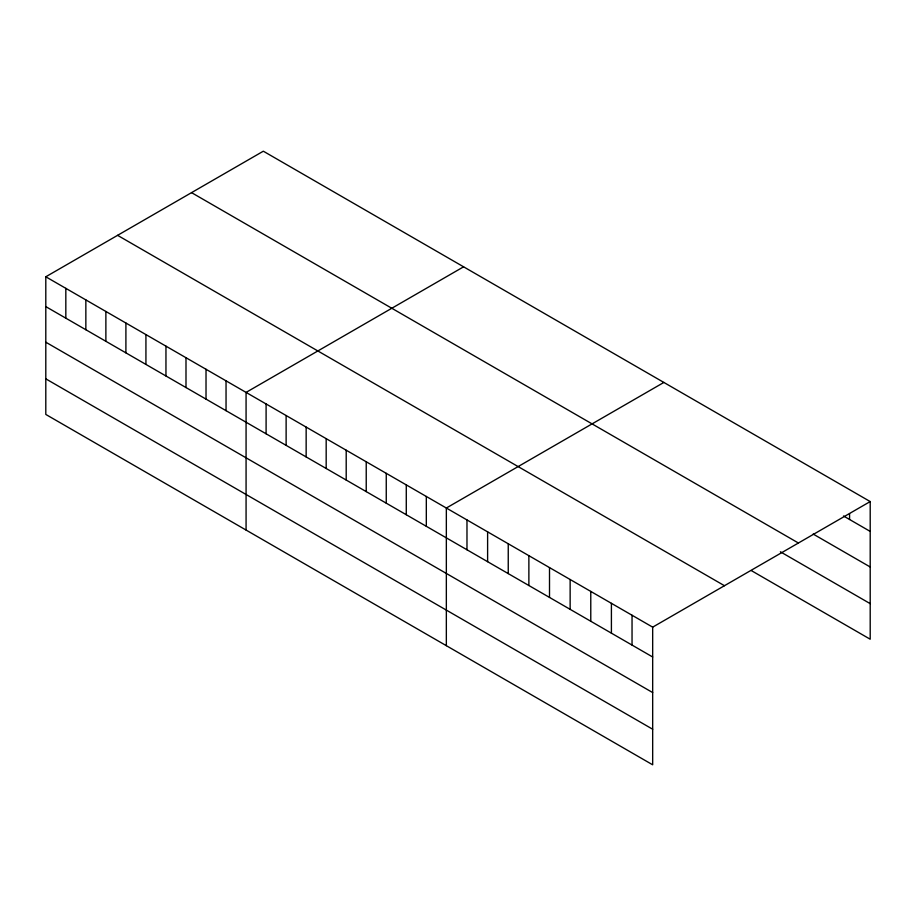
<?xml version="1.0" encoding="UTF-8"?>
<svg xmlns="http://www.w3.org/2000/svg" width="916" height="916" viewBox="0 0 916 916"><rect width="100%" height="100%" fill="white"/><g stroke="black" fill="none" stroke-linecap="round" stroke-linejoin="round"><path stroke-width="1.37" d="M45.8 276.781L652.673 627.151L652.673 764.803L45.8 414.433L45.8 276.781L263.327 151.197L870.2 501.567L870.2 639.219L751.257 570.553M463.588 266.819L246.072 392.403L246.072 530.055M663.86 382.441L446.344 508.025L446.344 645.677M652.673 627.151L870.2 501.567M843.499 515.983L870.2 531.406M813.156 534.051L870.2 566.981M191.536 192.635L798.42 543.016M780.386 551.787L870.2 603.644M117.58 235.332L724.464 585.713M45.8 306.608L652.673 656.99M45.8 342.195L652.673 692.565M45.8 378.846L652.673 729.228M849.567 513.807L849.567 519.486M632.04 615.243L632.04 645.07M611.407 603.335L611.407 633.162M590.774 591.415L590.774 621.254M570.141 579.507L570.141 609.335M549.508 567.588L549.508 597.427M528.875 555.68L528.875 585.507M508.243 543.76L508.243 573.599M487.61 531.852L487.61 561.68M466.977 519.945L466.977 549.772M426.318 496.461L426.318 526.299M406.28 484.908L406.28 514.735M386.254 473.343L386.254 503.17M366.228 461.779L366.228 491.606M346.202 450.214L346.202 480.053M326.176 438.65L326.176 468.488M306.15 427.085L306.15 456.924M286.124 415.532L286.124 445.359M266.098 403.967L266.098 433.795M226.046 380.838L226.046 410.677M206.02 369.274L206.02 399.113M185.994 357.709L185.994 387.548M165.956 346.156L165.956 375.984M145.93 334.592L145.93 364.419M125.904 323.027L125.904 352.855M105.878 311.463L105.878 341.302M85.852 299.898L85.852 329.737M65.826 288.345L65.826 318.173"/></g></svg>
